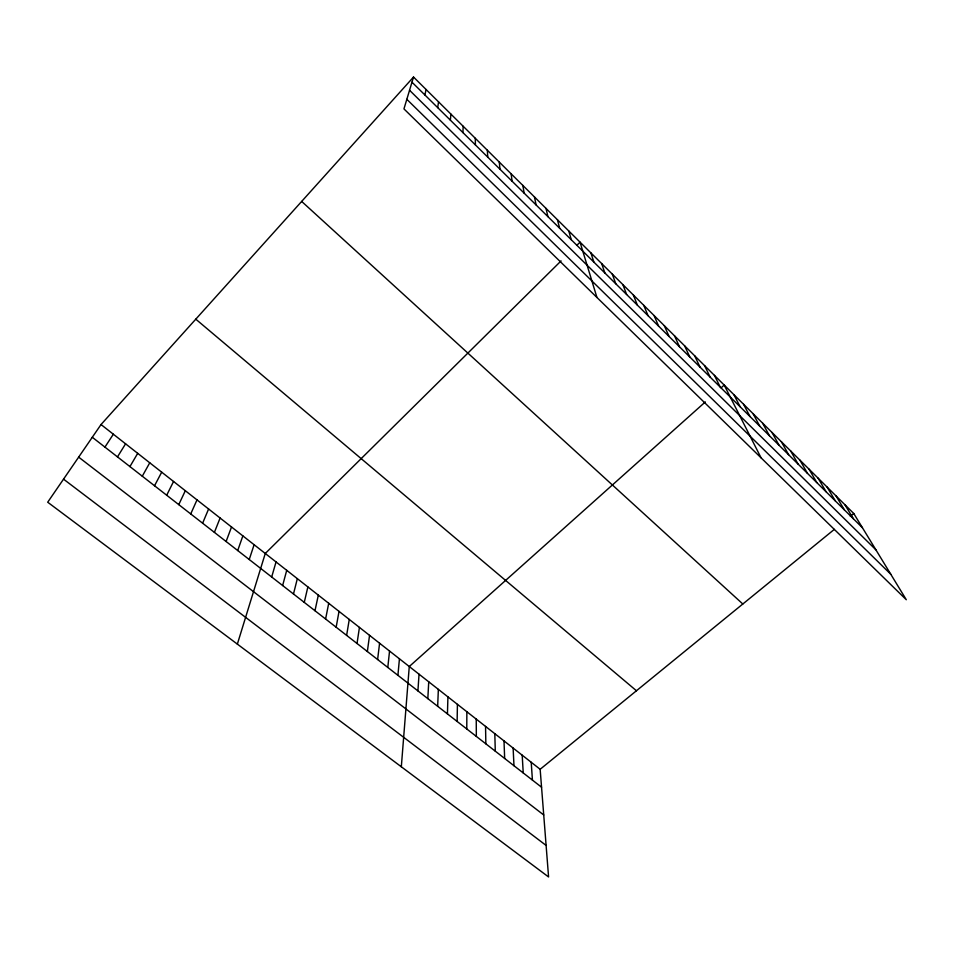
<?xml version="1.0" encoding="UTF-8"?>
<svg xmlns="http://www.w3.org/2000/svg" width="954" height="954" viewBox="0 0 954 954"><rect width="100%" height="100%" fill="white"/><g stroke="black" fill="none" stroke-linecap="round" stroke-linejoin="round"><path stroke-width="1.43" d="M466.768 728.963L466.864 711.744M457.133 721.462L457.419 704.338M447.438 713.902L447.927 696.873M462.94 132.594L463.155 126.25M437.671 706.294L438.351 689.36M427.833 698.626L428.728 681.8M417.924 690.911L419.033 674.192M401.324 766.789L409.266 666.524L705.328 401.92M450.371 120.156L450.908 114.11M397.913 675.325L399.44 658.809M387.801 667.442L389.542 651.045M377.617 659.512L379.585 643.223M367.362 651.522L369.544 635.34M357.023 643.485L359.443 627.41M437.683 107.611L438.554 101.863M346.624 635.376L349.271 619.432M336.154 627.219L339.028 611.383M325.6 619.003L328.713 603.286M314.975 610.727L318.326 595.129M424.888 94.959L426.092 89.509M304.266 602.379L307.868 586.925M293.486 593.984L297.338 578.649M282.634 585.529L286.725 570.325M271.687 577.003L276.04 561.93M413.523 77.047L403.947 108.899L906.3 599.732L853.77 513.514L413.523 77.047L101.029 424.542L47.7 502.221L548.574 876.953L540.155 769.282L101.029 424.542M237.355 644.117L265.272 553.487L561.071 260.907M249.232 559.521L254.11 544.722M237.713 550.541L242.853 535.886M226.098 541.502L231.524 526.99M214.4 532.38L220.1 518.022M202.618 523.197L208.604 508.983M190.728 513.944L197.001 499.884M178.768 504.618L185.326 490.714M166.7 495.221L173.556 481.484M154.536 485.753L161.703 472.17M142.289 476.213L149.754 462.785M129.935 466.589L137.71 453.341M117.485 456.894L125.582 443.813M104.94 447.116L113.347 434.213M576.872 245.285L580.044 242.149L596.942 297.469M721.045 387.873L724.193 385.058L761.065 457.825M540.155 769.282L834.345 529.363M850.336 516.317L853.77 513.514M63.536 479.158L546.105 845.423M78.657 457.133L543.732 814.978M92.288 437.266L541.562 787.217M195.785 319.173L636.449 690.756M301.667 201.425L742.82 604.001M406.821 99.311L890.774 574.248M409.552 90.26L875.891 549.814M411.973 82.187L862.416 527.717M844.946 504.773L853.436 518.821M836.074 495.961L844.373 509.865M827.118 487.089L835.263 500.85M818.103 478.157L826.069 491.751M809.028 469.153L816.803 482.593M799.881 460.09L807.478 473.375M790.663 450.956L798.081 464.073M781.386 441.75L788.612 454.7M772.024 432.472L779.06 445.268M762.604 423.135L769.449 435.751M753.111 413.726L759.754 426.164M743.548 404.234L749.987 416.504M733.912 394.682L740.149 406.774M714.415 375.351L720.234 387.074M704.553 365.573L710.158 377.116M694.619 355.723L700.009 367.075M684.602 345.801L689.778 356.951M674.514 335.796L679.463 346.743M664.342 325.719L669.064 336.464M654.098 315.559L658.582 326.089M643.759 305.316L648.016 315.643M633.349 294.989L637.367 305.113M622.867 284.59L626.623 294.488M612.289 274.108L615.795 283.779M601.628 263.531L604.884 272.987M590.884 252.882L593.889 262.111M568.799 230.987L571.267 239.74M557.446 219.742L559.64 228.244M546.01 208.401L547.918 216.641M534.467 196.953L536.1 204.943M522.84 185.422L524.163 193.149M511.106 173.795L512.131 181.248M499.264 162.061L500.003 169.252M531.211 762.258L532.427 780.11M487.339 150.231L487.756 157.136M522.196 755.186L523.233 772.943M513.121 748.067L513.979 765.74M503.998 740.888L504.666 758.478M494.804 733.674L495.293 751.18M485.55 726.411L485.848 743.822M475.295 138.294L475.402 144.925M476.237 719.101L476.344 736.416"/></g></svg>
